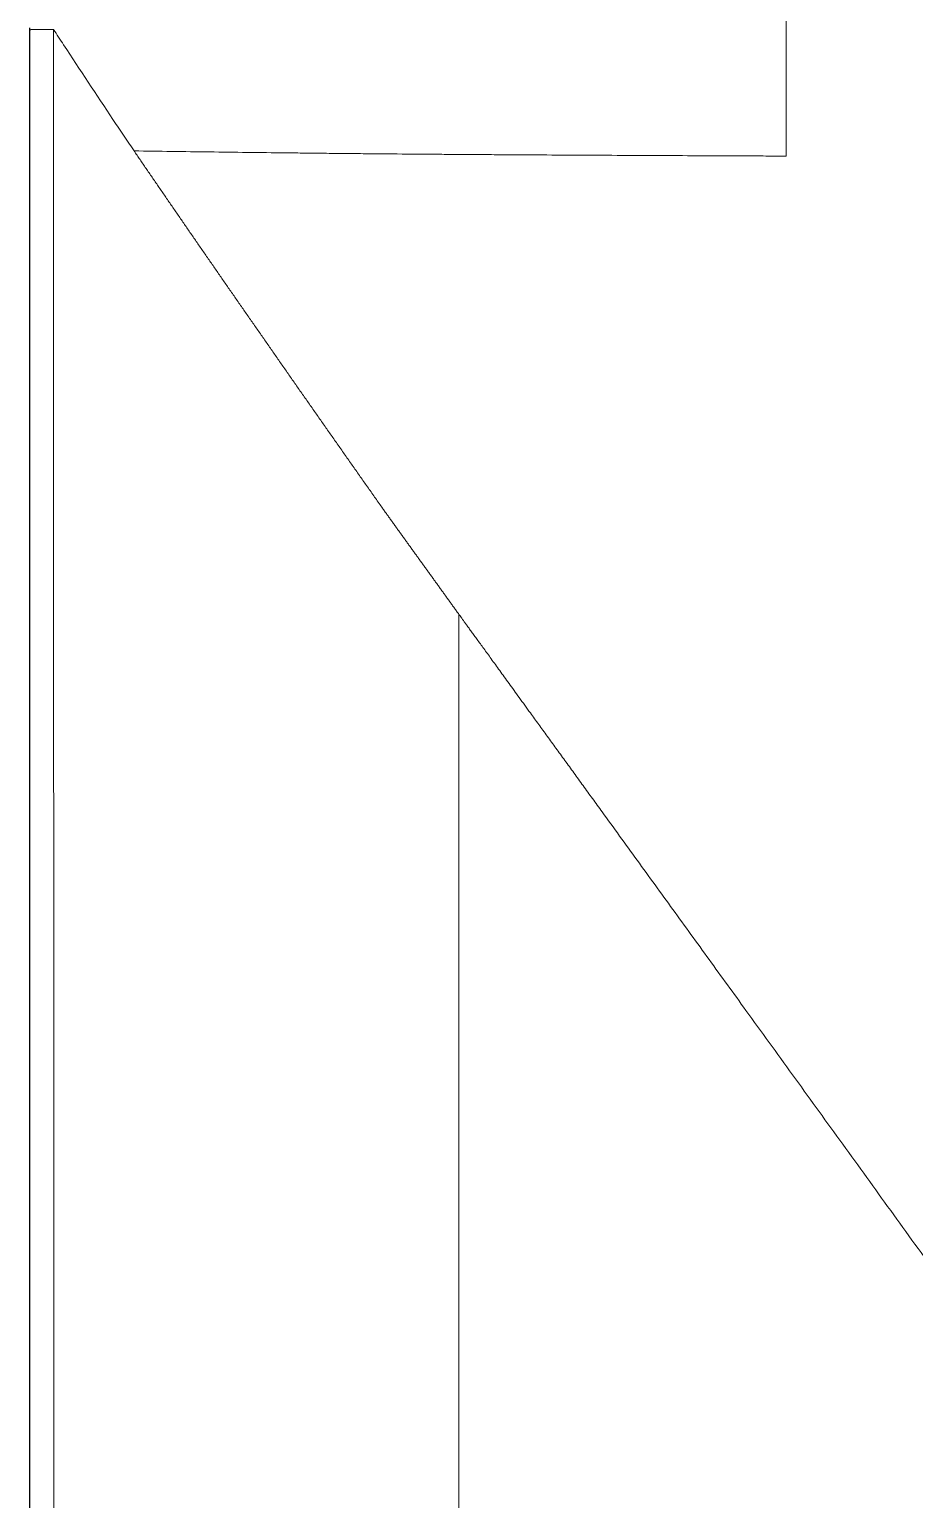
# Model space of a CAD drawing. Header units: inches. Extents: x 3778 to 56227, y -16914 to 35091.
# Drawn here: x 37742.9 to 37793, y 8333.9 to 8417.1 of the extents above; entities that cross this region are included whole.
import ezdxf

# ---------------------------------------------------------------- set-up
doc = ezdxf.new("R2010")
doc.units = ezdxf.units.IN
doc.header["$LTSCALE"] = 100
doc.header["$MEASUREMENT"] = 0
doc.layers.add('mark-B', color=2, linetype='Continuous', lineweight=20)
doc.layers.add('RC-LIGHT', color=7, linetype='Continuous')

# ---------------------------------------------------------------- blocks, each defined once
blk = doc.blocks.new('무풍1way 일반')
at = {"layer": 'mark-B'}
for points, knots in [([(600.307, -40.746), (600.313, -57.496), (600.319, -74.245), (600.33, -107.743), (600.335, -124.493), (600.349, -174.741), (600.357, -208.239), (600.37, -275.236), (600.376, -308.735), (600.386, -375.731), (600.391, -409.23), (600.395, -442.728)], [0, 0, 0, 0, 0.125, 0.125, 0.25, 0.25, 0.5, 0.5, 0.75, 0.75, 1, 1, 1, 1]), ([(600.307, -40.746), (600.313, -57.496), (600.319, -74.245), (600.33, -107.743), (600.335, -124.493), (600.349, -174.741), (600.357, -208.239), (600.37, -275.236), (600.376, -308.735), (600.386, -375.731), (600.391, -409.23), (600.395, -442.728)], [0, 0, 0, 0, 0.125, 0.125, 0.25, 0.25, 0.5, 0.5, 0.75, 0.75, 1, 1, 1, 1]), ([(599.047, -442.747), (599.041, -409.249), (599.035, -375.75), (599.018, -308.753), (599.007, -275.254), (598.978, -208.257), (598.96, -174.758), (598.925, -124.51), (598.912, -107.761), (598.883, -74.262), (598.867, -57.513), (598.848, -40.763)], [0, 0, 0, 0, 0.25, 0.25, 0.5, 0.5, 0.75, 0.75, 0.875, 0.875, 1, 1, 1, 1]), ([(599.047, -442.747), (599.041, -409.249), (599.035, -375.75), (599.018, -308.753), (599.007, -275.254), (598.978, -208.257), (598.96, -174.758), (598.925, -124.51), (598.912, -107.761), (598.883, -74.262), (598.867, -57.513), (598.848, -40.763)], [0, 0, 0, 0, 0.25, 0.25, 0.5, 0.5, 0.75, 0.75, 0.875, 0.875, 1, 1, 1, 1]), ([(576.119, -409.655), (576.119, -406.208), (576.119, -399.355), (576.119, -389.139), (576.119, -379.049), (576.119, -369.084), (576.118, -359.246), (576.118, -349.534), (576.118, -339.948), (576.118, -330.488), (576.118, -321.154), (576.118, -311.947), (576.118, -302.866), (576.118, -293.911), (576.118, -285.083), (576.119, -276.381), (576.119, -267.804), (576.119, -259.354), (576.119, -251.03), (576.119, -242.833), (576.119, -229.048), (576.119, -210.009), (576.119, -186.046), (576.119, -163.204), (576.119, -147.525), (576.119, -138.64), (576.119, -136.179), (576.119, -133.732), (576.119, -131.299), (576.119, -128.879), (576.119, -126.474), (576.119, -124.082), (576.119, -121.704), (576.119, -119.34), (576.119, -116.989), (576.119, -114.653), (576.119, -112.33), (576.119, -110.021), (576.119, -107.726), (576.119, -105.445), (576.119, -103.178), (576.119, -100.925), (576.119, -98.685), (576.119, -96.46), (576.119, -94.248), (576.119, -92.05), (576.119, -89.866), (576.119, -87.696), (576.119, -85.539), (576.119, -83.397), (576.119, -81.268), (576.119, -79.153), (576.119, -77.052), (576.119, -74.965), (576.119, -72.892), (576.119, -70.833), (576.119, -68.787), (576.119, -66.756), (576.119, -64.738), (576.119, -62.734), (576.119, -60.744), (576.119, -58.768), (576.119, -56.805), (576.119, -54.857), (576.119, -53.562), (576.119, -52.917)], [0, 0, 0, 0, 0.028991, 0.05763, 0.085915, 0.113848, 0.141427, 0.168652, 0.195524, 0.222042, 0.248206, 0.274016, 0.299471, 0.324573, 0.349321, 0.373716, 0.397756, 0.421443, 0.444776, 0.467757, 0.490384, 0.560697, 0.62787, 0.691898, 0.752784, 0.759721, 0.766619, 0.773479, 0.780299, 0.787082, 0.793825, 0.80053, 0.807195, 0.813823, 0.820411, 0.82696, 0.833471, 0.839943, 0.846376, 0.85277, 0.859126, 0.865442, 0.87172, 0.877959, 0.884159, 0.89032, 0.896442, 0.902525, 0.90857, 0.914576, 0.920542, 0.92647, 0.932359, 0.93821, 0.944021, 0.949794, 0.955527, 0.961222, 0.966878, 0.972496, 0.978074, 0.983614, 0.989115, 0.994577, 1, 1, 1, 1]), ([(576.119, -409.655), (576.119, -406.208), (576.119, -399.355), (576.119, -389.139), (576.119, -379.049), (576.119, -369.084), (576.118, -359.246), (576.118, -349.534), (576.118, -339.948), (576.118, -330.488), (576.118, -321.154), (576.118, -311.947), (576.118, -302.866), (576.118, -293.911), (576.118, -285.083), (576.119, -276.381), (576.119, -267.804), (576.119, -259.354), (576.119, -251.03), (576.119, -242.833), (576.119, -229.048), (576.119, -210.009), (576.119, -186.046), (576.119, -163.204), (576.119, -147.525), (576.119, -138.64), (576.119, -136.179), (576.119, -133.732), (576.119, -131.299), (576.119, -128.879), (576.119, -126.474), (576.119, -124.082), (576.119, -121.704), (576.119, -119.34), (576.119, -116.989), (576.119, -114.653), (576.119, -112.33), (576.119, -110.021), (576.119, -107.726), (576.119, -105.445), (576.119, -103.178), (576.119, -100.925), (576.119, -98.685), (576.119, -96.46), (576.119, -94.248), (576.119, -92.05), (576.119, -89.866), (576.119, -87.696), (576.119, -85.539), (576.119, -83.397), (576.119, -81.268), (576.119, -79.153), (576.119, -77.052), (576.119, -74.965), (576.119, -72.892), (576.119, -70.833), (576.119, -68.787), (576.119, -66.756), (576.119, -64.738), (576.119, -62.734), (576.119, -60.744), (576.119, -58.768), (576.119, -56.805), (576.119, -54.857), (576.119, -53.562), (576.119, -52.917)], [0, 0, 0, 0, 0.028991, 0.05763, 0.085915, 0.113848, 0.141427, 0.168652, 0.195524, 0.222042, 0.248206, 0.274016, 0.299471, 0.324573, 0.349321, 0.373716, 0.397756, 0.421443, 0.444776, 0.467757, 0.490384, 0.560697, 0.62787, 0.691898, 0.752784, 0.759721, 0.766619, 0.773479, 0.780299, 0.787082, 0.793825, 0.80053, 0.807195, 0.813823, 0.820411, 0.82696, 0.833471, 0.839943, 0.846376, 0.85277, 0.859126, 0.865442, 0.87172, 0.877959, 0.884159, 0.89032, 0.896442, 0.902525, 0.90857, 0.914576, 0.920542, 0.92647, 0.932359, 0.93821, 0.944021, 0.949794, 0.955527, 0.961222, 0.966878, 0.972496, 0.978074, 0.983614, 0.989115, 0.994577, 1, 1, 1, 1]), ([(576.119, -409.658), (576.098, -409.629), (576.052, -409.565), (575.976, -409.46), (575.887, -409.337), (575.785, -409.196), (575.67, -409.038), (575.542, -408.862), (575.401, -408.668), (575.248, -408.456), (575.081, -408.226), (574.901, -407.979), (574.708, -407.713), (574.503, -407.43), (574.284, -407.129), (574.053, -406.809), (573.808, -406.472), (573.551, -406.117), (573.281, -405.744), (572.998, -405.354), (572.702, -404.945), (572.392, -404.518), (572.025, -404.012), (571.6, -403.426), (571.119, -402.762), (570.627, -402.084), (570.125, -401.392), (569.614, -400.686), (569.092, -399.966), (568.56, -399.232), (567.54, -397.826), (566.025, -395.735), (564.008, -392.95), (561.958, -390.119), (559.702, -387.003), (557.239, -383.598), (554.567, -379.901), (551.857, -376.15), (549.109, -372.345), (546.324, -368.484), (544.251, -365.608), (542.901, -363.735), (542.288, -362.883), (541.674, -362.031), (541.06, -361.178), (540.446, -360.326), (539.832, -359.473), (539.218, -358.62), (538.604, -357.767), (537.99, -356.913), (537.376, -356.059), (536.761, -355.205), (536.147, -354.351), (535.533, -353.497), (534.918, -352.642), (534.304, -351.787), (533.689, -350.932), (533.074, -350.077), (532.46, -349.221), (531.845, -348.365), (531.231, -347.509), (530.616, -346.653), (530.001, -345.797), (529.386, -344.94), (528.772, -344.083), (528.157, -343.226), (527.542, -342.368), (526.927, -341.511), (526.312, -340.653), (525.698, -339.795), (525.083, -338.937), (524.468, -338.078), (523.853, -337.219), (523.238, -336.36), (522.624, -335.501), (522.009, -334.642), (521.394, -333.782), (520.779, -332.922), (520.165, -332.062), (519.55, -331.202), (518.935, -330.341), (518.321, -329.481), (517.706, -328.62), (517.092, -327.758), (516.477, -326.897), (515.862, -326.035), (515.248, -325.174), (514.634, -324.312), (514.019, -323.449), (513.405, -322.587), (512.791, -321.724), (512.176, -320.861), (511.562, -319.998), (511.153, -319.423), (510.948, -319.135)], [0, 0, 0, 0, 0.000969, 0.002137, 0.003504, 0.005069, 0.006833, 0.008796, 0.010957, 0.013317, 0.015876, 0.018633, 0.021589, 0.024744, 0.028098, 0.03165, 0.035401, 0.039351, 0.043499, 0.047847, 0.052393, 0.057138, 0.062082, 0.06931, 0.076693, 0.084232, 0.091926, 0.099776, 0.107782, 0.115943, 0.124259, 0.154695, 0.185627, 0.217055, 0.248979, 0.289362, 0.330322, 0.371861, 0.413975, 0.456664, 0.499927, 0.509334, 0.518743, 0.528152, 0.537563, 0.546975, 0.556389, 0.565803, 0.575219, 0.584636, 0.594055, 0.603474, 0.612895, 0.622316, 0.631739, 0.641163, 0.650589, 0.660015, 0.669442, 0.678871, 0.6883, 0.697731, 0.707162, 0.716595, 0.726029, 0.735463, 0.744899, 0.754336, 0.763773, 0.773212, 0.782652, 0.792092, 0.801534, 0.810976, 0.820419, 0.829864, 0.839309, 0.848755, 0.858202, 0.867649, 0.877098, 0.886547, 0.895997, 0.905448, 0.9149, 0.924353, 0.933806, 0.94326, 0.952715, 0.96217, 0.971627, 0.981084, 0.990542, 1, 1, 1, 1]), ([(576.119, -409.658), (576.098, -409.629), (576.052, -409.565), (575.976, -409.46), (575.887, -409.337), (575.785, -409.196), (575.67, -409.038), (575.542, -408.862), (575.401, -408.668), (575.248, -408.456), (575.081, -408.226), (574.901, -407.979), (574.708, -407.713), (574.503, -407.43), (574.284, -407.129), (574.053, -406.809), (573.808, -406.472), (573.551, -406.117), (573.281, -405.744), (572.998, -405.354), (572.702, -404.945), (572.392, -404.518), (572.025, -404.012), (571.6, -403.426), (571.119, -402.762), (570.627, -402.084), (570.125, -401.392), (569.614, -400.686), (569.092, -399.966), (568.56, -399.232), (567.54, -397.826), (566.025, -395.735), (564.008, -392.95), (561.958, -390.119), (559.702, -387.003), (557.239, -383.598), (554.567, -379.901), (551.857, -376.15), (549.109, -372.345), (546.324, -368.484), (544.251, -365.608), (542.901, -363.735), (542.288, -362.883), (541.674, -362.031), (541.06, -361.178), (540.446, -360.326), (539.832, -359.473), (539.218, -358.62), (538.604, -357.767), (537.99, -356.913), (537.376, -356.059), (536.761, -355.205), (536.147, -354.351), (535.533, -353.497), (534.918, -352.642), (534.304, -351.787), (533.689, -350.932), (533.074, -350.077), (532.46, -349.221), (531.845, -348.365), (531.231, -347.509), (530.616, -346.653), (530.001, -345.797), (529.386, -344.94), (528.772, -344.083), (528.157, -343.226), (527.542, -342.368), (526.927, -341.511), (526.312, -340.653), (525.698, -339.795), (525.083, -338.937), (524.468, -338.078), (523.853, -337.219), (523.238, -336.36), (522.624, -335.501), (522.009, -334.642), (521.394, -333.782), (520.779, -332.922), (520.165, -332.062), (519.55, -331.202), (518.935, -330.341), (518.321, -329.481), (517.706, -328.62), (517.092, -327.758), (516.477, -326.897), (515.862, -326.035), (515.248, -325.174), (514.634, -324.312), (514.019, -323.449), (513.405, -322.587), (512.791, -321.724), (512.176, -320.861), (511.562, -319.998), (511.153, -319.423), (510.948, -319.135)], [0, 0, 0, 0, 0.000969, 0.002137, 0.003504, 0.005069, 0.006833, 0.008796, 0.010957, 0.013317, 0.015876, 0.018633, 0.021589, 0.024744, 0.028098, 0.03165, 0.035401, 0.039351, 0.043499, 0.047847, 0.052393, 0.057138, 0.062082, 0.06931, 0.076693, 0.084232, 0.091926, 0.099776, 0.107782, 0.115943, 0.124259, 0.154695, 0.185627, 0.217055, 0.248979, 0.289362, 0.330322, 0.371861, 0.413975, 0.456664, 0.499927, 0.509334, 0.518743, 0.528152, 0.537563, 0.546975, 0.556389, 0.565803, 0.575219, 0.584636, 0.594055, 0.603474, 0.612895, 0.622316, 0.631739, 0.641163, 0.650589, 0.660015, 0.669442, 0.678871, 0.6883, 0.697731, 0.707162, 0.716595, 0.726029, 0.735463, 0.744899, 0.754336, 0.763773, 0.773212, 0.782652, 0.792092, 0.801534, 0.810976, 0.820419, 0.829864, 0.839309, 0.848755, 0.858202, 0.867649, 0.877098, 0.886547, 0.895997, 0.905448, 0.9149, 0.924353, 0.933806, 0.94326, 0.952715, 0.96217, 0.971627, 0.981084, 0.990542, 1, 1, 1, 1]), ([(594.494, -435.876), (594.438, -435.793), (594.325, -435.628), (594.155, -435.38), (593.985, -435.131), (593.814, -434.882), (593.642, -434.632), (593.471, -434.382), (593.298, -434.131), (593.126, -433.88), (592.953, -433.627), (592.779, -433.375), (592.605, -433.122), (592.43, -432.868), (592.255, -432.613), (592.08, -432.358), (591.904, -432.103), (591.727, -431.847), (591.55, -431.59), (591.373, -431.333), (591.195, -431.075), (591.017, -430.816), (590.838, -430.557), (590.658, -430.298), (590.479, -430.038), (590.298, -429.777), (590.118, -429.516), (589.936, -429.254), (589.755, -428.991), (589.572, -428.728), (589.39, -428.465), (589.207, -428.2), (589.023, -427.936), (588.839, -427.67), (588.654, -427.404), (588.469, -427.138), (588.284, -426.871), (588.098, -426.603), (587.911, -426.335), (587.724, -426.066), (587.537, -425.797), (587.349, -425.527), (587.161, -425.256), (586.972, -424.985), (586.783, -424.713), (586.593, -424.441), (586.403, -424.168), (586.212, -423.895), (586.021, -423.621), (585.829, -423.346), (585.637, -423.071), (585.445, -422.795), (585.252, -422.519), (585.058, -422.242), (584.864, -421.965), (584.67, -421.687), (584.475, -421.408), (584.279, -421.129), (584.084, -420.849), (583.887, -420.569), (583.691, -420.288), (583.493, -420.006), (583.296, -419.724), (583.097, -419.442), (582.899, -419.159), (582.7, -418.875), (582.5, -418.59), (582.3, -418.305), (582.1, -418.02), (581.898, -417.734), (581.697, -417.447), (581.495, -417.16), (581.292, -416.872), (581.089, -416.584), (580.886, -416.295), (580.682, -416.006), (580.525, -415.782), (580.414, -415.626), (580.35, -415.536), (580.286, -415.447), (580.222, -415.358), (580.158, -415.269), (580.094, -415.18), (580.03, -415.091), (579.967, -415.002), (579.903, -414.913), (579.839, -414.824), (579.775, -414.735), (579.711, -414.646), (579.647, -414.557), (579.583, -414.468), (579.519, -414.379), (579.455, -414.29), (579.391, -414.201), (579.327, -414.112), (579.263, -414.023), (579.199, -413.934), (579.134, -413.845), (579.07, -413.756), (579.006, -413.667), (578.942, -413.578), (578.878, -413.489), (578.814, -413.4), (578.75, -413.311), (578.686, -413.222), (578.622, -413.133), (578.557, -413.044), (578.493, -412.955), (578.429, -412.866), (578.365, -412.777), (578.301, -412.688), (578.237, -412.599), (578.173, -412.51), (578.108, -412.421), (578.044, -412.332), (577.98, -412.243), (577.916, -412.154), (577.852, -412.065), (577.787, -411.976), (577.723, -411.887), (577.659, -411.798), (577.595, -411.709), (577.531, -411.62), (577.466, -411.531), (577.402, -411.441), (577.338, -411.352), (577.274, -411.263), (577.21, -411.174), (577.146, -411.085), (577.081, -410.996), (577.017, -410.907), (576.953, -410.818), (576.889, -410.728), (576.825, -410.639), (576.76, -410.55), (576.696, -410.461), (576.632, -410.372), (576.568, -410.282), (576.504, -410.193), (576.44, -410.104), (576.375, -410.015), (576.311, -409.926), (576.247, -409.836), (576.183, -409.747), (576.14, -409.688), (576.119, -409.658)], [0, 0, 0, 0, 0.009448, 0.018917, 0.028408, 0.037921, 0.047456, 0.057012, 0.06659, 0.076189, 0.08581, 0.095453, 0.105117, 0.114803, 0.12451, 0.134239, 0.14399, 0.153762, 0.163556, 0.173372, 0.183209, 0.193067, 0.202947, 0.212849, 0.222772, 0.232717, 0.242683, 0.252671, 0.26268, 0.272711, 0.282763, 0.292837, 0.302932, 0.313049, 0.323187, 0.333347, 0.343528, 0.353731, 0.363955, 0.374201, 0.384467, 0.394756, 0.405066, 0.415397, 0.42575, 0.436124, 0.446519, 0.456936, 0.467374, 0.477834, 0.488314, 0.498817, 0.50934, 0.519885, 0.530452, 0.541039, 0.551648, 0.562278, 0.57293, 0.583603, 0.594297, 0.605012, 0.615749, 0.626507, 0.637286, 0.648086, 0.658908, 0.669751, 0.680615, 0.6915, 0.702407, 0.713334, 0.724283, 0.735253, 0.746244, 0.757257, 0.76829, 0.771724, 0.775148, 0.77856, 0.781966, 0.785372, 0.788778, 0.792184, 0.79559, 0.798997, 0.802403, 0.805809, 0.809215, 0.812621, 0.816028, 0.819434, 0.82284, 0.826247, 0.829653, 0.833059, 0.836466, 0.839872, 0.843279, 0.846685, 0.850092, 0.853498, 0.856905, 0.860311, 0.863718, 0.867125, 0.870531, 0.873938, 0.877345, 0.880751, 0.884158, 0.887565, 0.890971, 0.894378, 0.897785, 0.901192, 0.904599, 0.908006, 0.911413, 0.914819, 0.918226, 0.921633, 0.92504, 0.928447, 0.931854, 0.935262, 0.938669, 0.942076, 0.945483, 0.94889, 0.952297, 0.955704, 0.959112, 0.962519, 0.965926, 0.969333, 0.972741, 0.976148, 0.979555, 0.982963, 0.98637, 0.989778, 0.993185, 0.996593, 1, 1, 1, 1]), ([(594.494, -435.876), (594.438, -435.793), (594.325, -435.628), (594.155, -435.38), (593.985, -435.131), (593.814, -434.882), (593.642, -434.632), (593.471, -434.382), (593.298, -434.131), (593.126, -433.88), (592.953, -433.627), (592.779, -433.375), (592.605, -433.122), (592.43, -432.868), (592.255, -432.613), (592.08, -432.358), (591.904, -432.103), (591.727, -431.847), (591.55, -431.59), (591.373, -431.333), (591.195, -431.075), (591.017, -430.816), (590.838, -430.557), (590.658, -430.298), (590.479, -430.038), (590.298, -429.777), (590.118, -429.516), (589.936, -429.254), (589.755, -428.991), (589.572, -428.728), (589.39, -428.465), (589.207, -428.2), (589.023, -427.936), (588.839, -427.67), (588.654, -427.404), (588.469, -427.138), (588.284, -426.871), (588.098, -426.603), (587.911, -426.335), (587.724, -426.066), (587.537, -425.797), (587.349, -425.527), (587.161, -425.256), (586.972, -424.985), (586.783, -424.713), (586.593, -424.441), (586.403, -424.168), (586.212, -423.895), (586.021, -423.621), (585.829, -423.346), (585.637, -423.071), (585.445, -422.795), (585.252, -422.519), (585.058, -422.242), (584.864, -421.965), (584.67, -421.687), (584.475, -421.408), (584.279, -421.129), (584.084, -420.849), (583.887, -420.569), (583.691, -420.288), (583.493, -420.006), (583.296, -419.724), (583.097, -419.442), (582.899, -419.159), (582.7, -418.875), (582.5, -418.59), (582.3, -418.305), (582.1, -418.02), (581.898, -417.734), (581.697, -417.447), (581.495, -417.16), (581.292, -416.872), (581.089, -416.584), (580.886, -416.295), (580.682, -416.006), (580.525, -415.782), (580.414, -415.626), (580.35, -415.536), (580.286, -415.447), (580.222, -415.358), (580.158, -415.269), (580.094, -415.18), (580.03, -415.091), (579.967, -415.002), (579.903, -414.913), (579.839, -414.824), (579.775, -414.735), (579.711, -414.646), (579.647, -414.557), (579.583, -414.468), (579.519, -414.379), (579.455, -414.29), (579.391, -414.201), (579.327, -414.112), (579.263, -414.023), (579.199, -413.934), (579.134, -413.845), (579.07, -413.756), (579.006, -413.667), (578.942, -413.578), (578.878, -413.489), (578.814, -413.4), (578.75, -413.311), (578.686, -413.222), (578.622, -413.133), (578.557, -413.044), (578.493, -412.955), (578.429, -412.866), (578.365, -412.777), (578.301, -412.688), (578.237, -412.599), (578.173, -412.51), (578.108, -412.421), (578.044, -412.332), (577.98, -412.243), (577.916, -412.154), (577.852, -412.065), (577.787, -411.976), (577.723, -411.887), (577.659, -411.798), (577.595, -411.709), (577.531, -411.62), (577.466, -411.531), (577.402, -411.441), (577.338, -411.352), (577.274, -411.263), (577.21, -411.174), (577.146, -411.085), (577.081, -410.996), (577.017, -410.907), (576.953, -410.818), (576.889, -410.728), (576.825, -410.639), (576.76, -410.55), (576.696, -410.461), (576.632, -410.372), (576.568, -410.282), (576.504, -410.193), (576.44, -410.104), (576.375, -410.015), (576.311, -409.926), (576.247, -409.836), (576.183, -409.747), (576.14, -409.688), (576.119, -409.658)], [0, 0, 0, 0, 0.009448, 0.018917, 0.028408, 0.037921, 0.047456, 0.057012, 0.06659, 0.076189, 0.08581, 0.095453, 0.105117, 0.114803, 0.12451, 0.134239, 0.14399, 0.153762, 0.163556, 0.173372, 0.183209, 0.193067, 0.202947, 0.212849, 0.222772, 0.232717, 0.242683, 0.252671, 0.26268, 0.272711, 0.282763, 0.292837, 0.302932, 0.313049, 0.323187, 0.333347, 0.343528, 0.353731, 0.363955, 0.374201, 0.384467, 0.394756, 0.405066, 0.415397, 0.42575, 0.436124, 0.446519, 0.456936, 0.467374, 0.477834, 0.488314, 0.498817, 0.50934, 0.519885, 0.530452, 0.541039, 0.551648, 0.562278, 0.57293, 0.583603, 0.594297, 0.605012, 0.615749, 0.626507, 0.637286, 0.648086, 0.658908, 0.669751, 0.680615, 0.6915, 0.702407, 0.713334, 0.724283, 0.735253, 0.746244, 0.757257, 0.76829, 0.771724, 0.775148, 0.77856, 0.781966, 0.785372, 0.788778, 0.792184, 0.79559, 0.798997, 0.802403, 0.805809, 0.809215, 0.812621, 0.816028, 0.819434, 0.82284, 0.826247, 0.829653, 0.833059, 0.836466, 0.839872, 0.843279, 0.846685, 0.850092, 0.853498, 0.856905, 0.860311, 0.863718, 0.867125, 0.870531, 0.873938, 0.877345, 0.880751, 0.884158, 0.887565, 0.890971, 0.894378, 0.897785, 0.901192, 0.904599, 0.908006, 0.911413, 0.914819, 0.918226, 0.921633, 0.92504, 0.928447, 0.931854, 0.935262, 0.938669, 0.942076, 0.945483, 0.94889, 0.952297, 0.955704, 0.959112, 0.962519, 0.965926, 0.969333, 0.972741, 0.976148, 0.979555, 0.982963, 0.98637, 0.989778, 0.993185, 0.996593, 1, 1, 1, 1]), ([(557.612, -435.582), (557.612, -437.719), (557.612, -439.855), (557.612, -443.057), (557.612, -444.124), (557.612, -446.257), (557.612, -447.324), (557.612, -450.522), (557.612, -452.653), (557.612, -455.846), (557.612, -456.91), (557.612, -459.037), (557.612, -460.1), (557.612, -461.163)], [0, 0, 0, 0, 0.25, 0.25, 0.375, 0.375, 0.5, 0.5, 0.75, 0.75, 0.875, 0.875, 1, 1, 1, 1]), ([(557.612, -435.582), (557.612, -437.719), (557.612, -439.855), (557.612, -443.057), (557.612, -444.124), (557.612, -446.257), (557.612, -447.324), (557.612, -450.522), (557.612, -452.653), (557.612, -455.846), (557.612, -456.91), (557.612, -459.037), (557.612, -460.1), (557.612, -461.163)], [0, 0, 0, 0, 0.25, 0.25, 0.375, 0.375, 0.5, 0.5, 0.75, 0.75, 0.875, 0.875, 1, 1, 1, 1]), ([(594.494, -435.876), (593.788, -435.865), (592.371, -435.845), (590.946, -435.826), (588.802, -435.798), (587.364, -435.781), (585.555, -435.76), (585.192, -435.756), (584.648, -435.75), (584.466, -435.748), (584.103, -435.744), (583.921, -435.742), (583.557, -435.738), (583.375, -435.736), (583.01, -435.732), (582.827, -435.731), (582.277, -435.725), (581.91, -435.722), (580.806, -435.711), (580.066, -435.705), (578.58, -435.693), (577.834, -435.687), (576.711, -435.679), (576.337, -435.677), (575.586, -435.672), (575.21, -435.669), (574.457, -435.664), (574.08, -435.662), (573.325, -435.657), (572.947, -435.655), (571.059, -435.644), (569.545, -435.636), (567.272, -435.624), (566.514, -435.621), (564.997, -435.613), (564.238, -435.61), (561.96, -435.6), (560.439, -435.593), (558.918, -435.587)], [0, 0, 0, 0, 0.0625, 0.125, 0.125, 0.25, 0.25, 0.28125, 0.28125, 0.296875, 0.296875, 0.3125, 0.3125, 0.328125, 0.328125, 0.34375, 0.34375, 0.375, 0.375, 0.4375, 0.4375, 0.5, 0.5, 0.53125, 0.53125, 0.5625, 0.5625, 0.59375, 0.59375, 0.625, 0.625, 0.75, 0.75, 0.8125, 0.8125, 0.875, 0.875, 1, 1, 1, 1]), ([(594.494, -435.876), (593.788, -435.865), (592.371, -435.845), (590.946, -435.826), (588.802, -435.798), (587.364, -435.781), (585.555, -435.76), (585.192, -435.756), (584.648, -435.75), (584.466, -435.748), (584.103, -435.744), (583.921, -435.742), (583.557, -435.738), (583.375, -435.736), (583.01, -435.732), (582.827, -435.731), (582.277, -435.725), (581.91, -435.722), (580.806, -435.711), (580.066, -435.705), (578.58, -435.693), (577.834, -435.687), (576.711, -435.679), (576.337, -435.677), (575.586, -435.672), (575.21, -435.669), (574.457, -435.664), (574.08, -435.662), (573.325, -435.657), (572.947, -435.655), (571.059, -435.644), (569.545, -435.636), (567.272, -435.624), (566.514, -435.621), (564.997, -435.613), (564.238, -435.61), (561.96, -435.6), (560.439, -435.593), (558.918, -435.587)], [0, 0, 0, 0, 0.0625, 0.125, 0.125, 0.25, 0.25, 0.28125, 0.28125, 0.296875, 0.296875, 0.3125, 0.3125, 0.328125, 0.328125, 0.34375, 0.34375, 0.375, 0.375, 0.4375, 0.4375, 0.5, 0.5, 0.53125, 0.53125, 0.5625, 0.5625, 0.59375, 0.59375, 0.625, 0.625, 0.75, 0.75, 0.8125, 0.8125, 0.875, 0.875, 1, 1, 1, 1]), ([(599.047, -442.747), (598.856, -442.455), (597.744, -440.755), (596.228, -438.464), (594.892, -436.468), (594.494, -435.876)], [0, 0, 0, 0, 0.127214, 0.740888, 1, 1, 1, 1]), ([(599.047, -442.747), (598.856, -442.455), (597.744, -440.755), (596.228, -438.464), (594.892, -436.468), (594.494, -435.876)], [0, 0, 0, 0, 0.127214, 0.740888, 1, 1, 1, 1]), ([(600.395, -442.728), (600.395, -442.728), (600.395, -442.729), (600.394, -442.729), (600.393, -442.729), (600.392, -442.729), (600.391, -442.729), (600.389, -442.73), (600.387, -442.73), (600.386, -442.73), (600.383, -442.73), (600.381, -442.731), (600.378, -442.731), (600.376, -442.731), (600.373, -442.731), (600.369, -442.731), (600.366, -442.732), (600.362, -442.732), (600.358, -442.732), (600.354, -442.732), (600.35, -442.732), (600.345, -442.733), (600.341, -442.733), (600.336, -442.733), (600.33, -442.733), (600.325, -442.734), (600.319, -442.734), (600.314, -442.734), (600.308, -442.734), (600.301, -442.734), (600.295, -442.735), (600.288, -442.735), (600.281, -442.735), (600.274, -442.735), (600.267, -442.735), (600.26, -442.736), (600.252, -442.736), (600.244, -442.736), (600.236, -442.736), (600.228, -442.736), (600.219, -442.737), (600.211, -442.737), (600.202, -442.737), (600.193, -442.737), (600.183, -442.737), (600.174, -442.737), (600.164, -442.738), (600.154, -442.738), (600.144, -442.738), (600.134, -442.738), (600.123, -442.738), (600.113, -442.739), (600.102, -442.739), (600.091, -442.739), (600.08, -442.739), (600.068, -442.739), (600.056, -442.739), (600.045, -442.74), (600.033, -442.74), (600.017, -442.74), (599.996, -442.74), (599.97, -442.741), (599.944, -442.741), (599.917, -442.741), (599.889, -442.742), (599.861, -442.742), (599.832, -442.742), (599.802, -442.742), (599.772, -442.743), (599.741, -442.743), (599.709, -442.743), (599.677, -442.744), (599.644, -442.744), (599.61, -442.744), (599.576, -442.744), (599.542, -442.745), (599.507, -442.745), (599.471, -442.745), (599.435, -442.745), (599.398, -442.746), (599.361, -442.746), (599.323, -442.746), (599.285, -442.746), (599.246, -442.746), (599.207, -442.747), (599.168, -442.747), (599.128, -442.747), (599.088, -442.747), (599.061, -442.747), (599.047, -442.747)], [0, 0, 0, 0, 0.008619, 0.017239, 0.025858, 0.034477, 0.043096, 0.051716, 0.060335, 0.068954, 0.077573, 0.086193, 0.094812, 0.103431, 0.11205, 0.12067, 0.129289, 0.137908, 0.146527, 0.155147, 0.163766, 0.172385, 0.181004, 0.189624, 0.198243, 0.206862, 0.215481, 0.224101, 0.23272, 0.241339, 0.249959, 0.258578, 0.267197, 0.275816, 0.284436, 0.293055, 0.301674, 0.310293, 0.318913, 0.327532, 0.336151, 0.34477, 0.35339, 0.362009, 0.370628, 0.379247, 0.387867, 0.396486, 0.405105, 0.413724, 0.422344, 0.430963, 0.439582, 0.448201, 0.456821, 0.46544, 0.474059, 0.482678, 0.491298, 0.499917, 0.517161, 0.534405, 0.55165, 0.568894, 0.586138, 0.603382, 0.620627, 0.637871, 0.655115, 0.672359, 0.689604, 0.706848, 0.724092, 0.741336, 0.758581, 0.775825, 0.793069, 0.810313, 0.827558, 0.844802, 0.862046, 0.87929, 0.896535, 0.913779, 0.931023, 0.948267, 0.965512, 0.982756, 1, 1, 1, 1]), ([(600.395, -442.728), (600.395, -442.728), (600.395, -442.729), (600.394, -442.729), (600.393, -442.729), (600.392, -442.729), (600.391, -442.729), (600.389, -442.73), (600.387, -442.73), (600.386, -442.73), (600.383, -442.73), (600.381, -442.731), (600.378, -442.731), (600.376, -442.731), (600.373, -442.731), (600.369, -442.731), (600.366, -442.732), (600.362, -442.732), (600.358, -442.732), (600.354, -442.732), (600.35, -442.732), (600.345, -442.733), (600.341, -442.733), (600.336, -442.733), (600.33, -442.733), (600.325, -442.734), (600.319, -442.734), (600.314, -442.734), (600.308, -442.734), (600.301, -442.734), (600.295, -442.735), (600.288, -442.735), (600.281, -442.735), (600.274, -442.735), (600.267, -442.735), (600.26, -442.736), (600.252, -442.736), (600.244, -442.736), (600.236, -442.736), (600.228, -442.736), (600.219, -442.737), (600.211, -442.737), (600.202, -442.737), (600.193, -442.737), (600.183, -442.737), (600.174, -442.737), (600.164, -442.738), (600.154, -442.738), (600.144, -442.738), (600.134, -442.738), (600.123, -442.738), (600.113, -442.739), (600.102, -442.739), (600.091, -442.739), (600.08, -442.739), (600.068, -442.739), (600.056, -442.739), (600.045, -442.74), (600.033, -442.74), (600.017, -442.74), (599.996, -442.74), (599.97, -442.741), (599.944, -442.741), (599.917, -442.741), (599.889, -442.742), (599.861, -442.742), (599.832, -442.742), (599.802, -442.742), (599.772, -442.743), (599.741, -442.743), (599.709, -442.743), (599.677, -442.744), (599.644, -442.744), (599.61, -442.744), (599.576, -442.744), (599.542, -442.745), (599.507, -442.745), (599.471, -442.745), (599.435, -442.745), (599.398, -442.746), (599.361, -442.746), (599.323, -442.746), (599.285, -442.746), (599.246, -442.746), (599.207, -442.747), (599.168, -442.747), (599.128, -442.747), (599.088, -442.747), (599.061, -442.747), (599.047, -442.747)], [0, 0, 0, 0, 0.008619, 0.017239, 0.025858, 0.034477, 0.043096, 0.051716, 0.060335, 0.068954, 0.077573, 0.086193, 0.094812, 0.103431, 0.11205, 0.12067, 0.129289, 0.137908, 0.146527, 0.155147, 0.163766, 0.172385, 0.181004, 0.189624, 0.198243, 0.206862, 0.215481, 0.224101, 0.23272, 0.241339, 0.249959, 0.258578, 0.267197, 0.275816, 0.284436, 0.293055, 0.301674, 0.310293, 0.318913, 0.327532, 0.336151, 0.34477, 0.35339, 0.362009, 0.370628, 0.379247, 0.387867, 0.396486, 0.405105, 0.413724, 0.422344, 0.430963, 0.439582, 0.448201, 0.456821, 0.46544, 0.474059, 0.482678, 0.491298, 0.499917, 0.517161, 0.534405, 0.55165, 0.568894, 0.586138, 0.603382, 0.620627, 0.637871, 0.655115, 0.672359, 0.689604, 0.706848, 0.724092, 0.741336, 0.758581, 0.775825, 0.793069, 0.810313, 0.827558, 0.844802, 0.862046, 0.87929, 0.896535, 0.913779, 0.931023, 0.948267, 0.965512, 0.982756, 1, 1, 1, 1]), ([(600.395, -442.728), (600.395, -442.729), (600.395, -442.729), (600.395, -442.766), (600.395, -442.801), (600.395, -442.837)], [0, 0, 0, 0, 0.013547, 0.013547, 1, 1, 1, 1]), ([(600.395, -442.728), (600.395, -442.729), (600.395, -442.729), (600.395, -442.766), (600.395, -442.801), (600.395, -442.837)], [0, 0, 0, 0, 0.013547, 0.013547, 1, 1, 1, 1])]:
    blk.add_open_spline(points, degree=3, knots=knots, dxfattribs=at)
for points in [[(600.325, -40.672), (600.375, -174.728), (600.395, -308.782), (600.411, -442.837)], [(600.325, -40.672), (600.375, -174.728), (600.395, -308.782), (600.411, -442.837)], [(558.918, -435.587), (558.483, -435.586), (558.047, -435.584), (557.612, -435.582)], [(558.918, -435.587), (558.483, -435.586), (558.047, -435.584), (557.612, -435.582)]]:
    blk.add_open_spline(points, degree=3, dxfattribs=at)

msp = doc.modelspace()

# ---------------------------------------------------------------- block references
at = {"layer": 'RC-LIGHT', "color": 8, "rotation": 180}
msp.add_blockref('무풍1way 일반', (38343.307, 7974.318), dxfattribs=at)

doc.saveas('drawing.dxf')
